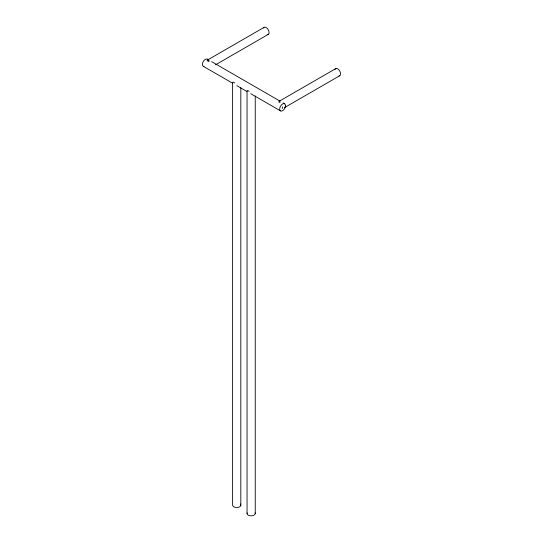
<?xml version="1.0" encoding="UTF-8"?>
<svg xmlns="http://www.w3.org/2000/svg" width="543" height="543" viewBox="0 0 543 543"><rect width="100%" height="100%" fill="white"/><g stroke="black" fill="none" stroke-linecap="round" stroke-linejoin="round"><path stroke-width="0.81" d="M207.378 60.103L263.925 27.455M215.537 64.821L268.418 34.29M279.36 101.174L335.913 68.527M284.457 107.65L339.538 75.85M207.867 60.87L208.512 60.524L209.265 60.986L208.621 61.339L207.867 60.87A4.1 2.369 60 0 0 207.127 60.646M207.263 59.126L208.722 59.968M211.641 61.651L280.181 101.222M283.1 102.905L284.559 103.747M203.32 66.314L232.485 83.154M236.857 85.679L247.065 91.57M250.717 93.674L280.609 110.942M255.244 95.968L255.244 513.481M247.045 90.885L247.045 513.481M240.82 87.64L240.82 505.153M232.614 82.556L232.614 505.153A4.1 2.369 0 0 0 237.78 507.44A4.1 2.369 0 0 0 240.271 503.965M203.937 66.463A4.1 2.369 -60 0 1 203.442 61.21A4.1 2.369 -60 0 1 208.064 60.13M255.108 512.87A4.1 2.369 0 0 1 251.144 515.85A4.1 2.369 0 0 1 247.18 512.87M249.094 91.244A4.1 2.369 0 0 1 247.594 90.376M234.664 82.916A4.1 2.369 0 0 1 233.164 82.047M263.525 27.971A4.1 2.369 60 0 1 268.283 29.804A4.1 2.369 60 0 1 267.197 34.603M335.024 69.409A4.1 2.369 60 0 1 339.735 70.929A4.1 2.369 60 0 1 338.893 75.925M278.539 101.941A4.1 2.369 60 0 1 280.025 102.539M282.577 106.835A4.1 2.369 60 0 1 282.408 108.457M285.482 105.546L285.414 106.455A4.1 2.369 -60 0 1 281.009 111.064A4.1 2.369 -60 0 1 280.833 105.681A4.1 2.369 -60 0 1 285.36 104.758L285.482 105.546"/></g></svg>
